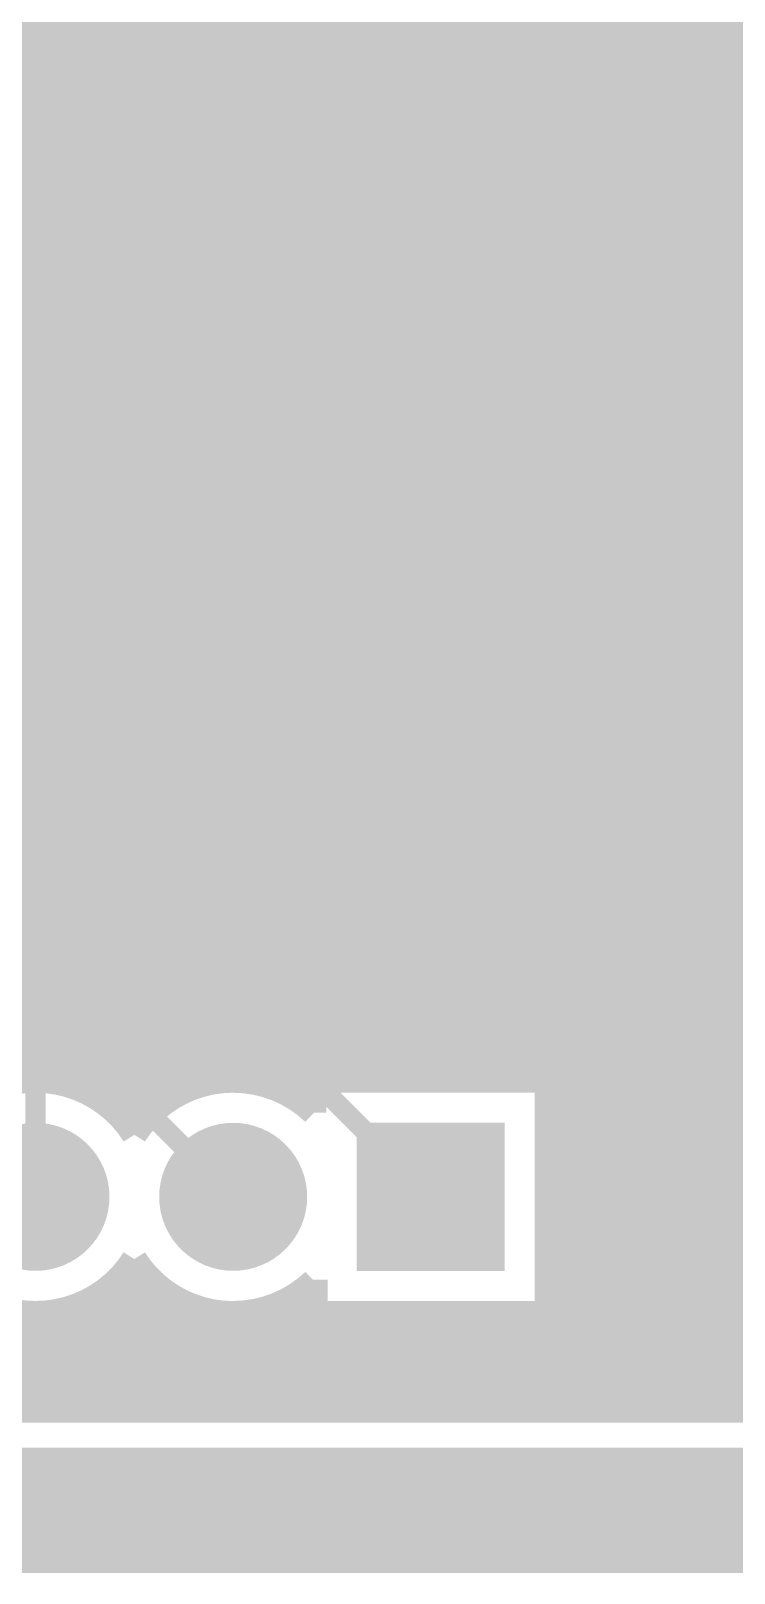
# Model space of a CAD drawing. Extents: x -1 to 101, y -64 to 41.
# Drawn here: x 13.1 to 20.22, y -0.64 to 14.98 of the extents above; entities that cross this region are included whole.
import ezdxf

# ---------------------------------------------------------------- set-up
doc = ezdxf.new("R2010")
doc.units = 0
doc.header["$MEASUREMENT"] = 0
doc.layers.get('0').update_dxf_attribs({"linetype": 'CONTINUOUS'})
for name, color, linetype in [('22-313-0_AST', 7, 'CONTINUOUS'), ('22-313-0_BOT', 7, 'CONTINUOUS'), ('22-313-0_DRD', 2, 'CONTINUOUS'), ('22-313-0_SMB', 4, 'CONTINUOUS'), ('22-313-0_SMT', 3, 'CONTINUOUS'), ('22-313-0_SST', 10, 'CONTINUOUS'), ('22-313-0_TOP', 14, 'CONTINUOUS'), ('THRUHOLE_TAP', 11, 'CONTINUOUS')]:
    doc.layers.add(name, color=color, linetype=linetype)

# ---------------------------------------------------------------- blocks, each defined once
blk = doc.blocks.new('ROUND_18')
at = {"const_width": 0.7493}
blk.add_lwpolyline([(-0.37465, 0, 1), (0.37465, 0, 1)], format="xyb", close=True, dxfattribs=at)
blk = doc.blocks.new('SQUARE_19')
blk.add_solid([(0.7493, 0.7493), (0.7493, -0.7493), (-0.7493, 0.7493), (-0.7493, -0.7493)])
blk = doc.blocks.new('ROUND_24')
at = {"const_width": 0.44958}
blk.add_lwpolyline([(-0.22479, 0, 1), (0.22479, 0, 1)], format="xyb", close=True, dxfattribs=at)

msp = doc.modelspace()

# ---------------------------------------------------------------- linework, layer by layer
at = {"layer": '22-313-0_AST'}
for points, const_width in [([(0, 39.99992), (0, 0), (99.949, 0), (99.949, 39.99992), (0, 39.99992)], 1.27), ([(5.26796, 27.20086), (5.21462, 27.8003), (4.16052, 27.8003), (2.41046, 27.8003), (2.41046, 27.20086), (17.90954, 27.20086), (17.90954, 11.30046), (2.41046, 11.30046), (2.41046, 27.20086)], 0.1524), ([(17.90954, 13.79982), (19.11096, 13.79982), (19.11096, 24.67864), (17.90954, 24.67864)], 0.1524), ([(5.73024, 22.62886), (14.58976, 22.62886), (14.58976, 23.87854), (5.73024, 23.87854), (5.73024, 22.62886), (4.2037, 22.62886), (4.2037, 15.7988), (6.86054, 15.7988), (13.45946, 15.7988), (13.45946, 14.1097), (12.20978, 14.1097), (12.20978, 12.82954), (12.18946, 12.82954), (12.18946, 11.93038), (8.13054, 11.93038), (8.13054, 12.82954), (8.11022, 12.82954), (8.11022, 14.1097), (6.86054, 14.1097), (6.86054, 15.7988)], 0.1524), ([(24.511, 14.478), (19.939, 14.478), (19.939, 16.256), (20.193, 16.51), (19.939, 16.764), (19.939, 18.542), (24.511, 18.542), (24.511, 14.478)], 0.1524), ([(24.511, 10.033), (19.939, 10.033), (19.939, 11.811), (20.193, 12.065), (19.939, 12.319), (19.939, 14.097), (24.511, 14.097), (24.511, 10.033)], 0.1524), ([(24.511, 5.588), (19.939, 5.588), (19.939, 7.366), (20.193, 7.62), (19.939, 7.874), (19.939, 9.652), (24.511, 9.652), (24.511, 5.588)], 0.1524), ([(17.29232, 5.22732), (17.29232, 6.49732), (17.0815, 6.2865)], 0.254), ([(17.50568, 5.22732), (17.0815, 5.22732)], 0.254), ([(24.511, 1.143), (19.939, 1.143), (19.939, 2.921), (20.193, 3.175), (19.939, 3.429), (19.939, 5.207), (24.511, 5.207), (24.511, 1.143)], 0.1524), ([(9.54532, 1.17602), (19.34464, 1.17602), (19.34464, 4.7752), (9.54532, 4.7752), (9.54532, 1.17602)], 0.20066), ([(19.34464, 2.17424), (18.94332, 2.17424), (18.94332, 4.37388), (9.9441, 4.37388), (9.9441, 2.17424), (9.54532, 2.17424)], 0.20066), ([(17.145, 1.97612), (16.24584, 1.17602)], 0.20066), ([(17.1323, 1.96342), (17.1323, 1.17602)], 0.20066), ([(17.145, 1.97612), (18.04416, 1.17602)], 0.20066), ([(16.95196, 1.8034), (16.95196, 1.17602)], 0.20066), ([(17.24914, 1.88214), (17.04086, 1.88214)], 0.20066), ([(17.31264, 1.82626), (17.31264, 1.17602)], 0.20066), ([(16.77162, 1.64338), (16.77162, 1.17602)], 0.20066), ([(17.4498, 1.7018), (16.83766, 1.7018)], 0.20066), ([(17.49298, 1.66624), (17.49298, 1.17602)], 0.20066), ([(16.59382, 1.48336), (16.59382, 1.17602)], 0.20066), ([(17.653, 1.524), (16.637, 1.524)], 0.20066), ([(17.67078, 1.50622), (17.67078, 1.17602)], 0.20066), ([(16.41348, 1.32334), (16.41348, 1.17602)], 0.20066), ([(17.85366, 1.34366), (16.4338, 1.34366)], 0.20066), ([(17.85112, 1.3462), (17.85112, 1.17602)], 0.20066), ([(16.3449, 1.17602), (16.24584, 1.17602)], 0.20066), ([(18.04416, 1.17602), (16.3449, 1.17602)], 0.20066)]:
    msp.add_lwpolyline(points, dxfattribs=dict(at, const_width=const_width))
at = {"layer": '22-313-0_BOT', "const_width": 0.254}
for points in [[(20.2184, 23.65502), (20.2184, 1.016)], [(19.9898, 23.42642), (19.9898, 1.016)], [(19.7612, 23.19782), (19.7612, 1.016)], [(19.5326, 22.96922), (19.5326, 1.016)], [(19.304, 22.74062), (19.304, 1.016)], [(19.0754, 22.51202), (19.0754, 1.016)], [(18.8468, 22.28342), (18.8468, 1.016)], [(18.6182, 22.05482), (18.6182, 1.016)], [(18.3896, 21.82622), (18.3896, 1.016)], [(18.161, 21.59762), (18.161, 4.3561)], [(13.1318, 20.5486), (13.1318, 4.3561)], [(13.3604, 20.5486), (13.3604, 4.33578)], [(13.589, 20.5486), (13.589, 4.26974)], [(13.8176, 17.46758), (13.8176, 4.14528)], [(17.9324, 17.46758), (17.9324, 4.3561)], [(14.0462, 16.78686), (14.0462, 3.93954)], [(17.7038, 16.78686), (17.7038, 4.3561)], [(14.2748, 16.44904), (14.2748, 3.97256)], [(17.4752, 16.44904), (17.4752, 4.3561)], [(14.5034, 16.21536), (14.5034, 4.1656)], [(17.2466, 16.21536), (17.2466, 4.3561)], [(14.732, 16.0401), (14.732, 4.2799)], [(17.018, 16.0401), (17.018, 4.3561)], [(14.9606, 15.91056), (14.9606, 4.34086)], [(15.1892, 15.81404), (15.1892, 4.3561)], [(16.5608, 15.81404), (16.5608, 4.3561)], [(16.7894, 15.91056), (16.7894, 4.3561)], [(15.4178, 15.75054), (15.4178, 4.32308)], [(15.6464, 15.7099), (15.6464, 4.24434)], [(15.875, 15.69974), (15.875, 4.1021)], [(16.1036, 15.7099), (16.1036, 4.3561)], [(16.3322, 15.75054), (16.3322, 4.3561)], [(21.20392, 14.9606), (5.588, 14.9606)], [(21.28774, 14.732), (5.588, 14.732)], [(21.48078, 14.5034), (5.588, 14.5034)], [(59.87542, 14.2748), (5.588, 14.2748)], [(26.7843, 14.0462), (5.588, 14.0462)], [(26.60142, 13.8176), (5.588, 13.8176)], [(26.37282, 13.589), (5.588, 13.589)], [(26.14422, 13.3604), (5.588, 13.3604)], [(25.91562, 13.1318), (5.588, 13.1318)], [(25.68702, 12.9032), (5.588, 12.9032)], [(25.45842, 12.6746), (5.588, 12.6746)], [(25.22982, 12.446), (5.588, 12.446)], [(25.00122, 12.2174), (5.588, 12.2174)], [(24.78786, 11.9888), (5.588, 11.9888)], [(24.67864, 11.7602), (5.588, 11.7602)], [(24.6507, 11.5316), (5.588, 11.5316)], [(24.6507, 11.303), (5.588, 11.303)], [(24.6507, 11.0744), (5.588, 11.0744)], [(24.6507, 10.8458), (5.588, 10.8458)], [(24.6507, 10.6172), (5.588, 10.6172)], [(24.6507, 10.3886), (5.588, 10.3886)], [(24.6507, 10.16), (5.588, 10.16)], [(24.6507, 9.9314), (5.588, 9.9314)], [(24.638, 9.7028), (5.588, 9.7028)], [(24.62022, 9.4742), (5.588, 9.4742)], [(24.67102, 9.2456), (5.588, 9.2456)], [(24.80564, 9.017), (5.588, 9.017)], [(25.13838, 8.7884), (6.04774, 8.7884)], [(30.78734, 8.5598), (6.66496, 8.5598)], [(30.6197, 8.3312), (7.0866, 8.3312)], [(30.50794, 8.1026), (7.41172, 8.1026)], [(30.44444, 7.874), (7.68096, 7.874)], [(30.41904, 7.6454), (7.90702, 7.6454)], [(30.4292, 7.4168), (8.10006, 7.4168)], [(30.47746, 7.1882), (8.26516, 7.1882)], [(30.5689, 6.9596), (8.4074, 6.9596)], [(30.71114, 6.731), (8.52932, 6.731)], [(30.41904, 6.5024), (8.63092, 6.5024)], [(30.41904, 6.2738), (8.71728, 6.2738)], [(30.41904, 6.0452), (8.7884, 6.0452)], [(30.41904, 5.8166), (8.84428, 5.8166)], [(30.41904, 5.588), (8.88492, 5.588)], [(30.41904, 5.3594), (8.91286, 5.3594)], [(30.41904, 5.1308), (8.9281, 5.1308)], [(30.41904, 4.9022), (8.9281, 4.9022)], [(30.41904, 4.6736), (8.91794, 4.6736)], [(30.41904, 4.445), (8.89, 4.445)], [(18.3261, 4.3561), (15.9639, 4.3561)], [(15.9639, 4.3561), (15.9639, 4.0259)], [(18.3261, 4.3561), (18.3261, 1.9939)], [(14.58722, 4.2164), (13.7033, 4.2164)], [(15.9639, 4.2164), (15.70228, 4.2164)], [(30.41904, 4.2164), (18.3261, 4.2164)], [(14.2875, 3.9878), (14.00302, 3.9878)], [(30.41904, 3.9878), (18.3261, 3.9878)], [(30.41904, 3.7592), (18.3261, 3.7592)], [(37.04336, 3.5306), (18.3261, 3.5306)], [(37.11956, 3.302), (18.3261, 3.302)], [(37.26434, 3.0734), (18.3261, 3.0734)], [(37.52342, 2.8448), (18.3261, 2.8448)], [(60.579, 2.6162), (18.3261, 2.6162)], [(14.26464, 2.3876), (14.02588, 2.3876)], [(14.0462, 2.41046), (14.0462, 1.016)], [(14.2748, 2.37744), (14.2748, 1.016)], [(60.579, 2.3876), (18.3261, 2.3876)], [(15.875, 2.24536), (15.875, 1.016)], [(15.9639, 2.3241), (15.9639, 1.9939)], [(13.589, 2.08026), (13.589, 1.016)], [(14.5415, 2.159), (13.74648, 2.159)], [(13.8176, 2.20472), (13.8176, 1.016)], [(14.5034, 2.18186), (14.5034, 1.016)], [(14.732, 2.06756), (14.732, 1.016)], [(15.6464, 2.10566), (15.6464, 1.016)], [(15.9639, 2.159), (15.748, 2.159)], [(60.579, 2.159), (18.3261, 2.159)], [(60.579, 1.9304), (7.4549, 1.9304)], [(13.1318, 1.9939), (13.1318, 1.016)], [(13.3604, 2.01422), (13.3604, 1.016)], [(14.9606, 2.00914), (14.9606, 1.016)], [(15.1892, 1.9939), (15.1892, 1.016)], [(15.4178, 2.02438), (15.4178, 1.016)], [(18.3261, 1.9939), (15.9639, 1.9939)], [(16.1036, 1.9939), (16.1036, 1.016)], [(16.3322, 1.9939), (16.3322, 1.016)], [(16.5608, 1.9939), (16.5608, 1.016)], [(16.7894, 1.9939), (16.7894, 1.016)], [(17.018, 1.9939), (17.018, 1.016)], [(17.2466, 1.9939), (17.2466, 1.016)], [(17.4752, 1.9939), (17.4752, 1.016)], [(17.7038, 1.9939), (17.7038, 1.016)], [(17.9324, 1.9939), (17.9324, 1.016)], [(18.161, 1.9939), (18.161, 1.016)], [(60.579, 1.7018), (7.13994, 1.7018)], [(60.579, 1.4732), (6.73608, 1.4732)], [(60.579, 1.2446), (6.16204, 1.2446)], [(60.579, 1.016), (5.588, 1.016)]]:
    msp.add_lwpolyline(points, dxfattribs=at)
for points in [[(13.1445, 4.3561, 0.2582282), (12.14378, 3.80235)], [(14.14526, 3.80238, 0.2582278), (13.1445, 4.35615)], [(15.14602, 4.3561, 0.2582282), (14.1453, 3.80235)], [(15.9639, 4.0259, 0.1937756), (15.14602, 4.35524)], [(12.14374, 2.54762, 0.2582278), (13.1445, 1.99385)], [(13.1445, 1.9939, 0.2577419), (14.14407, 2.54583)], [(14.14526, 2.54508, 0.2577425), (15.14602, 1.9925)], [(15.14602, 1.9939, 0.1937753), (15.9645, 2.32348)]]:
    msp.add_lwpolyline(points, format="xyb", dxfattribs=at)
at = {"layer": '22-313-0_DRD'}
for points, const_width in [([(0, 39.99992), (0, 0), (99.949, 0), (99.949, 39.99992), (0, 39.99992)], 1.27), ([(13.1445, 3.556), (12.5095, 2.921)], 0.254), ([(13.7795, 2.921), (13.1445, 3.556)], 0.254), ([(15.14602, 3.556), (14.51102, 2.921)], 0.254), ([(15.78102, 2.921), (15.14602, 3.556)], 0.254), ([(17.145, 3.556), (16.51, 2.921)], 0.254), ([(17.78, 2.921), (17.145, 3.556)], 0.254), ([(12.5095, 2.921), (13.7795, 2.921)], 0.254), ([(14.51102, 2.921), (15.78102, 2.921)], 0.254), ([(16.51, 2.921), (17.78, 2.921)], 0.254)]:
    msp.add_lwpolyline(points, dxfattribs=dict(at, const_width=const_width))
at = {"layer": '22-313-0_SST'}
for points, const_width in [([(5.26796, 27.20086), (5.21462, 27.8003), (4.16052, 27.8003), (2.41046, 27.8003), (2.41046, 27.20086), (17.90954, 27.20086), (17.90954, 11.30046), (2.41046, 11.30046), (2.41046, 27.20086)], 0.1524), ([(17.90954, 13.79982), (19.11096, 13.79982), (19.11096, 24.67864), (17.90954, 24.67864)], 0.1524), ([(5.73024, 22.62886), (14.58976, 22.62886), (14.58976, 23.87854), (5.73024, 23.87854), (5.73024, 22.62886), (4.2037, 22.62886), (4.2037, 15.7988), (6.86054, 15.7988), (13.45946, 15.7988), (13.45946, 14.1097), (12.20978, 14.1097), (12.20978, 12.82954), (12.18946, 12.82954), (12.18946, 11.93038), (8.13054, 11.93038), (8.13054, 12.82954), (8.11022, 12.82954), (8.11022, 14.1097), (6.86054, 14.1097), (6.86054, 15.7988)], 0.1524), ([(24.511, 14.478), (24.511, 18.542), (19.939, 18.542), (19.939, 16.764), (20.193, 16.51), (19.939, 16.256), (19.939, 14.478), (24.511, 14.478)], 0.1524), ([(24.511, 10.033), (24.511, 14.097), (19.939, 14.097), (19.939, 12.319), (20.193, 12.065), (19.939, 11.811), (19.939, 10.033), (24.511, 10.033)], 0.1524), ([(19.02714, 12.32662), (19.02714, 11.97102), (18.85696, 11.9126), (18.68678, 11.9126), (18.51914, 11.97102), (18.51914, 12.32662), (18.68678, 12.38758), (18.85696, 12.38758), (19.53514, 12.14882)], 0.1524), ([(19.36496, 11.0744), (19.53514, 11.13282), (19.53514, 11.37158), (19.36496, 11.43), (19.19478, 11.54938), (18.68678, 11.54938), (18.51914, 11.48842), (18.51914, 11.13282), (18.68678, 11.0744), (19.36496, 11.0744)], 0.1524), ([(19.19478, 11.31062), (19.53514, 11.54938)], 0.1524), ([(24.511, 5.588), (24.511, 9.652), (19.939, 9.652), (19.939, 7.874), (20.193, 7.62), (19.939, 7.366), (19.939, 5.588), (24.511, 5.588)], 0.1524), ([(19.53514, 8.41502), (19.53514, 8.1788)], 0.1524), ([(19.53514, 8.29818), (18.51914, 8.29818), (18.68678, 8.1788)], 0.1524), ([(19.53514, 7.57682), (18.51914, 7.57682), (18.68678, 7.45998)], 0.1524), ([(19.53514, 7.6962), (19.53514, 7.45998)], 0.1524), ([(19.36496, 6.5024), (19.53514, 6.56082), (19.53514, 6.79958), (19.36496, 6.858), (19.19478, 6.97738), (18.68678, 6.97738), (18.51914, 6.91642), (18.51914, 6.56082), (18.68678, 6.5024), (19.36496, 6.5024)], 0.1524), ([(19.19478, 6.73862), (19.53514, 6.97738)], 0.1524), ([(24.511, 1.143), (24.511, 5.207), (19.939, 5.207), (19.939, 3.429), (20.193, 3.175), (19.939, 2.921), (19.939, 1.143), (24.511, 1.143)], 0.1524), ([(9.54532, 1.17602), (19.34464, 1.17602), (19.34464, 4.7752), (9.54532, 4.7752), (9.54532, 1.17602)], 0.20066), ([(19.34464, 2.17424), (18.94332, 2.17424), (18.94332, 4.37388), (9.9441, 4.37388), (9.9441, 2.17424), (9.54532, 2.17424)], 0.20066), ([(19.7993, 2.44602), (19.7993, 3.46202), (19.68246, 3.29184)], 0.1524), ([(19.91868, 2.44602), (19.68246, 2.44602)], 0.1524), ([(17.145, 1.97612), (16.24584, 1.17602)], 0.20066), ([(17.1323, 1.96342), (17.1323, 1.17602)], 0.20066), ([(17.145, 1.97612), (18.04416, 1.17602)], 0.20066), ([(16.95196, 1.8034), (16.95196, 1.17602)], 0.20066), ([(17.24914, 1.88214), (17.04086, 1.88214)], 0.20066), ([(17.31264, 1.82626), (17.31264, 1.17602)], 0.20066), ([(16.77162, 1.64338), (16.77162, 1.17602)], 0.20066), ([(17.4498, 1.7018), (16.83766, 1.7018)], 0.20066), ([(17.49298, 1.66624), (17.49298, 1.17602)], 0.20066), ([(16.59382, 1.48336), (16.59382, 1.17602)], 0.20066), ([(17.653, 1.524), (16.637, 1.524)], 0.20066), ([(17.67078, 1.50622), (17.67078, 1.17602)], 0.20066), ([(16.41348, 1.32334), (16.41348, 1.17602)], 0.20066), ([(17.85366, 1.34366), (16.4338, 1.34366)], 0.20066), ([(17.85112, 1.3462), (17.85112, 1.17602)], 0.20066), ([(16.3449, 1.17602), (16.24584, 1.17602)], 0.20066), ([(18.04416, 1.17602), (16.3449, 1.17602)], 0.20066)]:
    msp.add_lwpolyline(points, dxfattribs=dict(at, const_width=const_width))
at = {"layer": '22-313-0_TOP'}
for points, const_width in [([(18.9484, 28.08732), (18.9484, 1.651)], 0.254), ([(19.177, 27.85872), (19.177, 1.651)], 0.254), ([(19.4056, 27.63012), (19.4056, 11.26744)], 0.254), ([(19.6342, 27.40152), (19.6342, 11.49858)], 0.254), ([(19.8628, 27.17292), (19.8628, 11.72718)], 0.254), ([(13.1445, 3.175), (13.1445, 12.7635), (5.207, 20.701), (5.207, 22.225), (4.191, 23.241), (4.191, 24.765), (6.096, 26.67), (6.985, 26.67)], 0.2032), ([(14.605, 26.67), (14.605, 23.114), (12.7, 21.209), (12.7, 14.478), (14.351, 12.827), (14.351, 5.969), (17.145, 3.175)], 0.2032), ([(18.034, 25.019), (18.034, 4.3561)], 0.254), ([(18.2626, 25.019), (18.2626, 4.3561)], 0.254), ([(18.4912, 25.019), (18.4912, 1.651)], 0.254), ([(18.7198, 25.019), (18.7198, 1.651)], 0.254), ([(15.14602, 3.175), (13.843, 4.47802), (13.843, 12.7), (5.715, 20.828), (5.715, 24.13)], 0.2032), ([(13.6906, 21.44522), (13.6906, 14.24178)], 0.254), ([(13.462, 21.21662), (13.462, 14.47038)], 0.254), ([(13.2334, 20.98802), (13.2334, 14.69898)], 0.254), ([(13.9192, 17.0688), (13.9192, 14.01318)], 0.254), ([(17.8054, 17.00276), (17.8054, 4.3561)], 0.254), ([(14.1478, 16.61922), (14.1478, 13.78458)], 0.254), ([(17.5768, 16.58112), (17.5768, 4.3561)], 0.254), ([(14.3764, 16.33474), (14.3764, 13.55598)], 0.254), ([(17.3482, 16.30934), (17.3482, 4.3561)], 0.254), ([(14.605, 16.13154), (14.605, 13.32738)], 0.254), ([(14.8336, 15.9766), (14.8336, 13.05306)], 0.254), ([(16.891, 15.9639), (16.891, 4.3561)], 0.254), ([(17.1196, 16.11122), (17.1196, 4.3561)], 0.254), ([(15.0622, 15.86484), (15.0622, 6.01218)], 0.254), ([(16.6624, 15.85214), (16.6624, 4.41198)], 0.254), ([(15.2908, 15.78102), (15.2908, 5.78358)], 0.254), ([(15.5194, 15.73022), (15.5194, 5.55498)], 0.254), ([(15.748, 15.70228), (15.748, 5.32638)], 0.254), ([(15.9766, 15.69974), (15.9766, 5.09778)], 0.254), ([(16.2052, 15.72514), (16.2052, 4.86918)], 0.254), ([(16.4338, 15.77594), (16.4338, 4.64058)], 0.254), ([(20.0914, 15.5702), (20.0914, 13.0048)], 0.254), ([(20.32, 15.5702), (20.32, 13.0048)], 0.254), ([(20.5486, 14.9098), (13.2334, 14.9098)], 0.254), ([(13.2334, 14.69898), (14.72184, 13.208)], 0.254), ([(20.5486, 14.6812), (13.25118, 14.6812)], 0.254), ([(20.5486, 14.4526), (13.47978, 14.4526)], 0.254), ([(20.5486, 14.224), (13.70838, 14.224)], 0.254), ([(20.5486, 13.9954), (13.93698, 13.9954)], 0.254), ([(20.5486, 13.7668), (14.16558, 13.7668)], 0.254), ([(20.5486, 13.5382), (14.39418, 13.5382)], 0.254), ([(20.5486, 13.3096), (14.62278, 13.3096)], 0.254), ([(20.5486, 13.081), (14.81836, 13.081)], 0.254), ([(20.0152, 13.0048), (20.0152, 11.87958)], 0.254), ([(20.5486, 13.0048), (20.0152, 13.0048)], 0.254), ([(20.0152, 12.8524), (14.8844, 12.8524)], 0.254), ([(14.8844, 12.827), (14.8844, 6.18998)], 0.254), ([(20.0152, 12.6238), (14.8844, 12.6238)], 0.254), ([(20.0152, 12.3952), (14.8844, 12.3952)], 0.254), ([(20.0152, 12.1666), (14.8844, 12.1666)], 0.254), ([(20.0152, 11.938), (14.8844, 11.938)], 0.254), ([(21.082, 12.065), (20.955, 12.065), (19.812, 10.922), (19.812, 4.191), (20.828, 3.175), (21.082, 3.175)], 0.2032), ([(20.0152, 11.87958), (19.43862, 11.303)], 0.254), ([(19.84502, 11.7094), (14.8844, 11.7094)], 0.254), ([(19.61642, 11.4808), (14.8844, 11.4808)], 0.254), ([(19.3929, 11.2522), (14.8844, 11.2522)], 0.254), ([(19.28876, 11.0236), (14.8844, 11.0236)], 0.254), ([(19.2786, 10.922), (19.2786, 4.191)], 0.254), ([(19.2786, 10.795), (14.8844, 10.795)], 0.254), ([(19.2786, 10.5664), (14.8844, 10.5664)], 0.254), ([(19.2786, 10.3378), (14.8844, 10.3378)], 0.254), ([(19.2786, 10.1092), (14.8844, 10.1092)], 0.254), ([(19.2786, 9.8806), (14.8844, 9.8806)], 0.254), ([(19.2786, 9.652), (14.8844, 9.652)], 0.254), ([(19.2786, 9.4234), (14.8844, 9.4234)], 0.254), ([(19.2786, 9.1948), (14.8844, 9.1948)], 0.254), ([(19.2786, 8.9662), (14.8844, 8.9662)], 0.254), ([(19.2786, 8.7376), (14.8844, 8.7376)], 0.254), ([(19.2786, 8.509), (14.8844, 8.509)], 0.254), ([(19.2786, 8.2804), (14.8844, 8.2804)], 0.254), ([(19.2786, 8.0518), (14.8844, 8.0518)], 0.254), ([(19.2786, 7.8232), (14.8844, 7.8232)], 0.254), ([(19.2786, 7.5946), (14.8844, 7.5946)], 0.254), ([(19.2786, 7.366), (14.8844, 7.366)], 0.254), ([(19.2786, 7.1374), (14.8844, 7.1374)], 0.254), ([(19.2786, 6.9088), (14.8844, 6.9088)], 0.254), ([(19.2786, 6.6802), (14.8844, 6.6802)], 0.254), ([(20.3454, 6.6802), (20.3454, 4.41198)], 0.254), ([(22.3012, 6.6802), (20.3454, 6.6802)], 0.254), ([(22.1488, 6.6802), (20.3454, 6.6802)], 0.254), ([(19.2786, 6.4516), (14.8844, 6.4516)], 0.254), ([(22.3012, 6.4516), (20.3454, 6.4516)], 0.254), ([(19.2786, 6.223), (14.8844, 6.223)], 0.254), ([(14.8844, 6.18998), (16.71828, 4.3561)], 0.254), ([(22.3012, 6.223), (20.3454, 6.223)], 0.254), ([(19.2786, 5.9944), (15.07998, 5.9944)], 0.254), ([(22.3012, 5.9944), (20.3454, 5.9944)], 0.254), ([(19.2786, 5.7658), (15.30858, 5.7658)], 0.254), ([(22.3012, 5.7658), (20.3454, 5.7658)], 0.254), ([(19.2786, 5.5372), (15.53718, 5.5372)], 0.254), ([(24.8666, 5.5372), (20.3454, 5.5372)], 0.254), ([(19.2786, 5.3086), (15.76578, 5.3086)], 0.254), ([(24.8666, 5.3086), (20.3454, 5.3086)], 0.254), ([(19.2786, 5.08), (15.99438, 5.08)], 0.254), ([(22.3012, 5.08), (20.3454, 5.08)], 0.254), ([(19.2786, 4.8514), (16.22298, 4.8514)], 0.254), ([(22.3012, 4.8514), (20.3454, 4.8514)], 0.254), ([(19.2786, 4.6228), (16.45158, 4.6228)], 0.254), ([(22.3012, 4.6228), (20.3454, 4.6228)], 0.254), ([(20.3454, 4.41198), (20.64258, 4.1148)], 0.254), ([(19.2786, 4.3942), (16.68018, 4.3942)], 0.254), ([(18.3261, 4.3561), (16.71828, 4.3561)], 0.254), ([(18.3261, 4.3561), (18.3261, 1.9939)], 0.254), ([(19.2786, 4.1656), (18.3261, 4.1656)], 0.254), ([(19.3421, 3.937), (18.3261, 3.937)], 0.254), ([(19.4056, 3.84556), (19.4056, 1.651)], 0.254), ([(19.43354, 3.81254), (20.0152, 3.23342)], 0.254), ([(19.54022, 3.7084), (18.3261, 3.7084)], 0.254), ([(19.76882, 3.4798), (18.3261, 3.4798)], 0.254), ([(19.6342, 3.61442), (19.6342, 1.651)], 0.254), ([(19.8628, 3.38582), (19.8628, 1.651)], 0.254), ([(19.99742, 3.2512), (18.3261, 3.2512)], 0.254), ([(20.0152, 3.23342), (20.0152, 2.2352)], 0.254), ([(20.0152, 3.0226), (18.3261, 3.0226)], 0.254), ([(20.0152, 2.794), (18.3261, 2.794)], 0.254), ([(14.1478, 2.54254), (14.1478, 1.651)], 0.254), ([(20.0152, 2.5654), (18.3261, 2.5654)], 0.254), ([(13.9192, 2.28346), (13.9192, 1.651)], 0.254), ([(14.3129, 2.3368), (13.97762, 2.3368)], 0.254), ([(14.3764, 2.27838), (14.3764, 1.651)], 0.254), ([(15.9639, 2.3241), (15.9639, 1.9939)], 0.254), ([(15.9766, 2.3368), (15.9766, 1.651)], 0.254), ([(20.0152, 2.3368), (18.3261, 2.3368)], 0.254), ([(22.1488, 2.2352), (20.0152, 2.2352)], 0.254), ([(20.0914, 2.2352), (20.0914, 1.651)], 0.254), ([(20.32, 2.2352), (20.32, 1.651)], 0.254), ([(14.63802, 2.1082), (13.6525, 2.1082)], 0.254), ([(13.6906, 2.12598), (13.6906, 1.651)], 0.254), ([(14.605, 2.12344), (14.605, 1.651)], 0.254), ([(15.9639, 2.1082), (15.65148, 2.1082)], 0.254), ([(15.748, 2.159), (15.748, 1.651)], 0.254), ([(22.3012, 2.1082), (18.3261, 2.1082)], 0.254), ([(13.0048, 2.00152), (13.0048, 1.651)], 0.254), ([(13.2334, 1.99644), (13.2334, 1.651)], 0.254), ([(13.462, 2.03708), (13.462, 1.651)], 0.254), ([(14.8336, 2.03454), (14.8336, 1.651)], 0.254), ([(15.0622, 1.99644), (15.0622, 1.651)], 0.254), ([(15.2908, 2.00152), (15.2908, 1.651)], 0.254), ([(15.5194, 2.05486), (15.5194, 1.651)], 0.254), ([(18.3261, 1.9939), (15.9639, 1.9939)], 0.254), ([(16.2052, 1.9939), (16.2052, 1.651)], 0.254), ([(16.4338, 1.9939), (16.4338, 1.651)], 0.254), ([(16.6624, 1.9939), (16.6624, 1.651)], 0.254), ([(16.891, 1.9939), (16.891, 1.651)], 0.254), ([(17.1196, 1.9939), (17.1196, 1.651)], 0.254), ([(17.3482, 1.9939), (17.3482, 1.651)], 0.254), ([(17.5768, 1.9939), (17.5768, 1.651)], 0.254), ([(17.8054, 1.9939), (17.8054, 1.651)], 0.254), ([(18.034, 1.9939), (18.034, 1.651)], 0.254), ([(18.2626, 1.9939), (18.2626, 1.651)], 0.254), ([(22.3012, 1.8796), (7.3914, 1.8796)], 0.254), ([(22.3012, 1.651), (7.05866, 1.651)], 0.254)]:
    msp.add_lwpolyline(points, dxfattribs=dict(at, const_width=const_width))
at = {"layer": '22-313-0_TOP', "const_width": 0.254}
for points in [[(14.8844, 12.827, 0.1989124), (14.72817, 13.20417)], [(14.8844, 12.827, 0.1989124), (14.72817, 13.20417)], [(19.43354, 11.29792, 0.1980375), (19.27857, 10.922)], [(19.43354, 11.29792, 0.1980375), (19.27857, 10.922)], [(19.2786, 4.191, 0.1989124), (19.43483, 3.81383)], [(12.14374, 2.54762, 0.2582278), (13.1445, 1.99385)], [(13.1445, 1.9939, 0.2577419), (14.14407, 2.54583)], [(14.14526, 2.54508, 0.2577425), (15.14602, 1.9925)], [(15.14602, 1.9939, 0.1937753), (15.9645, 2.32348)]]:
    msp.add_lwpolyline(points, format="xyb", dxfattribs=at)

# ---------------------------------------------------------------- block references
at = {"layer": '22-313-0_BOT'}
for name, p in [('ROUND_18', (13.1445, 3.175)), ('ROUND_18', (15.14602, 3.175)), ('SQUARE_19', (17.145, 3.175))]:
    msp.add_blockref(name, p, dxfattribs=at)
at = {"layer": '22-313-0_SMB'}
for name, p in [('ROUND_18', (13.1445, 3.175)), ('ROUND_18', (15.14602, 3.175)), ('SQUARE_19', (17.145, 3.175))]:
    msp.add_blockref(name, p, dxfattribs=at)
at = {"layer": '22-313-0_SMT'}
for name, p in [('ROUND_18', (13.1445, 3.175)), ('ROUND_18', (15.14602, 3.175)), ('SQUARE_19', (17.145, 3.175))]:
    msp.add_blockref(name, p, dxfattribs=at)
at = {"layer": '22-313-0_TOP'}
for name, p in [('ROUND_18', (13.1445, 3.175)), ('ROUND_18', (15.14602, 3.175)), ('SQUARE_19', (17.145, 3.175))]:
    msp.add_blockref(name, p, dxfattribs=at)
at = {"layer": 'THRUHOLE_TAP'}
for p in [(13.1445, 3.175), (15.14602, 3.175), (17.145, 3.175)]:
    msp.add_blockref('ROUND_24', p, dxfattribs=at)

doc.saveas('drawing.dxf')
